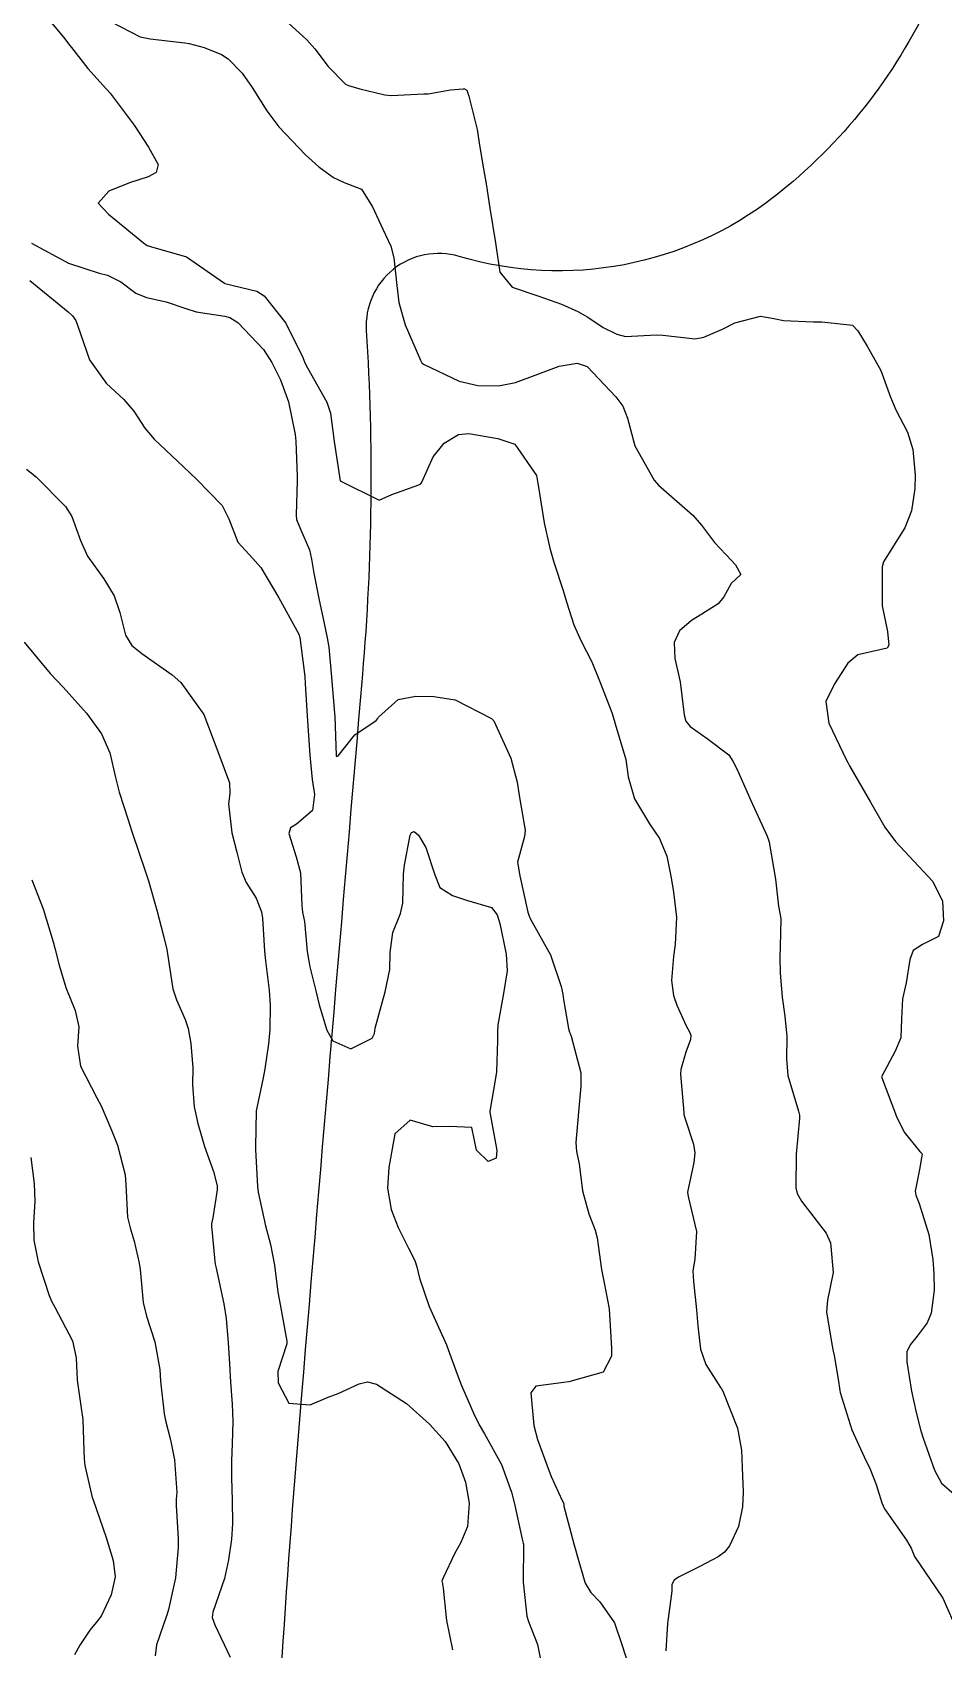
# Model space of a CAD drawing. Header units: metres. Extents: x 318500 to 325275, y 7408834 to 7428799.
# Drawn here: x 319831.2 to 319877.7, y 7411733.5 to 7411815.9 of the extents above; entities that cross this region are included whole.
import ezdxf

# ---------------------------------------------------------------- set-up
doc = ezdxf.new("R2010")
doc.units = ezdxf.units.M
doc.header["$MEASUREMENT"] = 0
for name, color, linetype in [('Curvas de Nivel 1m', 11, 'Continuous'), ('Curvas de Nivel 5m', 15, 'Continuous'), ('Vias Secundárias', 230, 'Continuous')]:
    doc.layers.add(name, color=color, linetype=linetype)

msp = doc.modelspace()

# ---------------------------------------------------------------- linework, layer by layer
at = {"layer": 'Curvas de Nivel 1m', "flags": 128}
for points, elevation in [([(319831.472, 7411817.258), (319832.789, 7411815.662), (319833.121, 7411815.241), (319833.199, 7411815.143), (319834.04, 7411814.078), (319834.821, 7411813.215), (319835.174, 7411812.824), (319836.406, 7411811.191), (319837.133, 7411810.069), (319837.615, 7411809.175), (319837.523, 7411808.769), (319837.114, 7411808.55), (319836.164, 7411808.248), (319835.106, 7411807.813), (319834.56, 7411807.218), (319835.092, 7411806.652), (319836.866, 7411805.183), (319837.068, 7411805.059), (319837.236, 7411805.009), (319839.06, 7411804.478), (319840.997, 7411803.131), (319841.026, 7411803.116), (319842.652, 7411802.721), (319843.034, 7411802.495), (319844.133, 7411801.089), (319844.994, 7411799.336), (319845.095, 7411799.078), (319845.242, 7411798.82), (319846.225, 7411797.061), (319846.405, 7411796.509), (319846.601, 7411795.055), (319846.91, 7411793.05), (319848.896, 7411792.066), (319849.546, 7411792.368), (319850.908, 7411792.856), (319851.009, 7411792.898), (319851.063, 7411792.998), (319851.644, 7411794.275), (319852.215, 7411794.981), (319852.944, 7411795.415), (319853.458, 7411795.476), (319854.943, 7411795.218), (319855.813, 7411794.931), (319856.916, 7411793.326), (319856.986, 7411792.919), (319856.999, 7411792.829), (319857.308, 7411790.914), (319857.591, 7411789.633), (319857.798, 7411788.906), (319858.275, 7411787.462), (319858.449, 7411786.896), (319858.812, 7411785.715), (319859.194, 7411784.884), (319859.741, 7411783.827), (319860.136, 7411782.87), (319860.756, 7411781.247), (319860.876, 7411780.859), (319860.933, 7411780.672), (319861.468, 7411778.853), (319861.588, 7411777.975), (319861.916, 7411776.848), (319862.681, 7411775.571), (319863.185, 7411774.832), (319863.559, 7411773.924), (319863.776, 7411772.823), (319863.905, 7411772.093), (319864.057, 7411770.818), (319863.986, 7411769.433), (319863.902, 7411768.82), (319863.801, 7411767.592), (319863.901, 7411766.82), (319864.068, 7411766.331), (319864.545, 7411765.279), (319864.71, 7411764.976), (319864.778, 7411764.806), (319864.761, 7411764.582), (319864.527, 7411763.935), (319864.27, 7411763.058), (319864.253, 7411762.814), (319864.432, 7411760.86), (319864.428, 7411760.811), (319864.426, 7411760.758), (319864.478, 7411760.588), (319864.919, 7411759.258), (319864.982, 7411758.802), (319864.94, 7411758.315), (319864.619, 7411756.807), (319864.65, 7411756.583), (319865.08, 7411754.8), (319864.982, 7411753.397), (319864.892, 7411752.802), (319864.923, 7411752.25), (319865.077, 7411750.799), (319865.139, 7411749.997), (319865.286, 7411748.796), (319865.543, 7411748.022), (319866.301, 7411746.855), (319866.352, 7411746.779), (319866.412, 7411746.666), (319867.169, 7411744.771), (319867.366, 7411743.657), (319867.41, 7411742.768), (319867.458, 7411741.538), (319867.424, 7411740.768), (319867.217, 7411739.757), (319866.757, 7411738.774), (319866.501, 7411738.461), (319866.182, 7411738.22), (319865.245, 7411737.723), (319864.165, 7411737.174), (319863.941, 7411737.035), (319863.823, 7411736.815), (319863.818, 7411736.476), (319863.604, 7411734.818), (319863.518, 7411733.42)], 732), ([(319835.219, 7411816.449), (319836.701, 7411815.694), (319837.206, 7411815.578), (319838.987, 7411815.379), (319839.203, 7411815.344), (319839.963, 7411815.149), (319840.856, 7411814.794), (319841.194, 7411814.569), (319841.906, 7411813.838), (319842.423, 7411813.111), (319843.162, 7411811.916), (319843.781, 7411811.094), (319845.129, 7411809.665), (319845.818, 7411809.07), (319846.568, 7411808.512), (319847.112, 7411808.271), (319847.987, 7411807.915), (319848.56, 7411807.028), (319849.083, 7411805.878), (319849.492, 7411805.016), (319849.647, 7411804.429), (319849.789, 7411803.013), (319849.898, 7411802.145), (319850.218, 7411801.008), (319850.993, 7411799.215), (319851.063, 7411799.071), (319851.149, 7411798.998), (319852.978, 7411798.141), (319853.93, 7411797.911), (319854.974, 7411797.894), (319855.84, 7411798.068), (319856.984, 7411798.488), (319858.064, 7411798.904), (319858.992, 7411799.048), (319859.491, 7411798.882), (319860.967, 7411797.345), (319861.315, 7411796.856), (319861.552, 7411796.256), (319861.923, 7411794.85), (319862.914, 7411793.084), (319863.136, 7411792.837), (319864.887, 7411791.301), (319865.333, 7411790.803), (319866, 7411789.922), (319866.862, 7411788.993), (319867.056, 7411788.778), (319867.337, 7411788.291), (319866.846, 7411787.819), (319866.477, 7411787.143), (319866.178, 7411786.79), (319865.354, 7411786.27), (319864.817, 7411785.94), (319864.216, 7411785.412), (319863.929, 7411784.823), (319863.974, 7411784.005), (319864.235, 7411782.818), (319864.444, 7411781.125), (319864.529, 7411780.813), (319864.746, 7411780.532), (319865.614, 7411779.919), (319866.725, 7411779.099), (319866.934, 7411778.778), (319867.147, 7411778.344), (319867.854, 7411776.768), (319868.673, 7411774.945), (319868.75, 7411774.759), (319868.787, 7411774.639), (319869.096, 7411772.753), (319869.263, 7411771.387), (319869.368, 7411770.749), (319869.363, 7411769.994), (319869.323, 7411768.749), (319869.347, 7411767.98), (319869.443, 7411766.747), (319869.578, 7411765.772), (319869.688, 7411764.743), (319869.67, 7411763.595), (319869.737, 7411762.742), (319870.278, 7411760.938), (319870.324, 7411760.732), (319870.327, 7411760.581), (319870.163, 7411758.734), (319870.14, 7411757.029), (319870.203, 7411756.733), (319870.424, 7411756.345), (319871.684, 7411754.711), (319871.915, 7411754.227), (319872.038, 7411752.705), (319871.761, 7411751.307), (319871.698, 7411750.71), (319871.97, 7411749.061), (319872.049, 7411748.704), (319872.098, 7411748.483), (319872.306, 7411747.27), (319872.384, 7411746.699), (319872.4, 7411746.597), (319872.996, 7411744.693), (319873.623, 7411743.313), (319873.938, 7411742.683), (319874.232, 7411741.912), (319874.525, 7411740.977), (319874.669, 7411740.673), (319875.781, 7411739.072), (319876.015, 7411738.653), (319876.184, 7411738.241), (319877.274, 7411736.633), (319877.634, 7411736.107), (319878.143, 7411734.953)], 731), ([(319831.157, 7411805.171), (319833.054, 7411804.149), (319834.62, 7411803.643), (319835.045, 7411803.543), (319835.72, 7411803.2), (319836.475, 7411802.629), (319837.032, 7411802.402), (319838.024, 7411802.176), (319839.027, 7411801.836), (319839.553, 7411801.68), (319841.023, 7411801.446), (319841.274, 7411801.377), (319841.677, 7411801.12), (319843, 7411799.753), (319843.421, 7411799.096), (319843.869, 7411798.199), (319844.266, 7411797.087), (319844.601, 7411795.426), (319844.637, 7411795.083), (319844.712, 7411793.283), (319844.711, 7411793.082), (319844.655, 7411791.311), (319844.68, 7411791.082), (319844.875, 7411790.587), (319845.332, 7411789.54), (319845.442, 7411789.071), (319845.564, 7411788.354), (319845.823, 7411787.065), (319846.079, 7411785.792), (319846.24, 7411785.058), (319846.319, 7411784.581), (319846.46, 7411783.055), (319846.612, 7411781.192), (319846.625, 7411781.052), (319846.707, 7411779.063), (319846.72, 7411779.002), (319846.808, 7411779.049), (319847.658, 7411780.114), (319848.747, 7411780.843), (319848.82, 7411780.948), (319848.863, 7411781.019), (319849.864, 7411781.908), (319850.766, 7411782.09), (319851.685, 7411782.067), (319852.764, 7411781.889), (319854.629, 7411780.942), (319854.748, 7411780.824), (319855.604, 7411778.931), (319855.929, 7411777.706), (319856.041, 7411776.927), (319856.343, 7411775.256), (319856.299, 7411774.924), (319855.951, 7411773.627), (319856.059, 7411772.926), (319856.468, 7411771.075), (319856.52, 7411770.921), (319856.617, 7411770.715), (319857.634, 7411768.904), (319858.177, 7411767.285), (319858.253, 7411766.895), (319858.295, 7411766.632), (319858.543, 7411765.154), (319858.603, 7411764.951), (319858.629, 7411764.889), (319858.676, 7411764.75), (319859.175, 7411762.88), (319859.18, 7411762.199), (319859.053, 7411760.881), (319858.922, 7411759.341), (319858.951, 7411758.883), (319859.086, 7411758.245), (319859.263, 7411756.878), (319859.584, 7411755.701), (319859.906, 7411754.867), (319860.004, 7411754.473), (319860.235, 7411752.862), (319860.37, 7411752.185), (319860.617, 7411750.857), (319860.642, 7411750.561), (319860.744, 7411748.856), (319860.733, 7411748.438), (319860.308, 7411747.628), (319858.562, 7411747.145), (319858.302, 7411747.107), (319856.874, 7411746.911), (319856.63, 7411746.58), (319856.777, 7411744.912), (319856.974, 7411744.194), (319857.434, 7411742.902), (319857.655, 7411742.32), (319858.222, 7411741.095), (319858.298, 7411740.966), (319858.302, 7411740.889), (319858.31, 7411740.798), (319858.817, 7411738.881), (319859.072, 7411737.981), (319859.403, 7411736.871), (319859.685, 7411736.397), (319860.151, 7411735.917), (319860.891, 7411734.852), (319861.277, 7411733.695), (319861.554, 7411732.846)], 733), ([(319831.072, 7411803.26), (319833.024, 7411801.664), (319833.25, 7411801.464), (319833.419, 7411801.234), (319833.64, 7411800.602), (319834.121, 7411799.223), (319834.972, 7411798.041), (319835.878, 7411797.196), (319836.382, 7411796.617), (319836.946, 7411795.744), (319837.41, 7411795.175), (319838.919, 7411793.773), (319839.571, 7411793.15), (319840.89, 7411791.808), (319841.227, 7411791.125), (319841.68, 7411789.93), (319842.449, 7411789.106), (319842.853, 7411788.648), (319843.776, 7411787.091), (319844.803, 7411785.248), (319844.85, 7411785.079), (319845.068, 7411783.361), (319845.094, 7411783.075), (319845.123, 7411782.726), (319845.223, 7411781.073), (319845.251, 7411780.564), (319845.352, 7411779.071), (319845.482, 7411777.843), (319845.59, 7411777.067), (319845.496, 7411776.26), (319844.677, 7411775.554), (319844.376, 7411775.381), (319844.278, 7411775.084), (319844.652, 7411773.892), (319844.88, 7411773.076), (319844.954, 7411771.406), (319844.99, 7411771.074), (319845.082, 7411770.604), (319845.215, 7411769.071), (319845.36, 7411768.287), (319845.658, 7411767.064), (319845.837, 7411766.345), (319846.217, 7411765.055), (319846.532, 7411764.509), (319847.445, 7411764.117), (319848.534, 7411764.647), (319848.66, 7411764.897), (319848.668, 7411765.019), (319848.687, 7411765.164), (319849.203, 7411767.014), (319849.429, 7411768.16), (319849.449, 7411769.011), (319849.586, 7411770.03), (319849.979, 7411771.006), (319850.101, 7411771.53), (319850.134, 7411773.005), (319850.177, 7411773.475), (319850.479, 7411775.002), (319850.537, 7411775.136), (319850.673, 7411775.188), (319850.906, 7411774.996), (319851.276, 7411774.375), (319851.725, 7411772.984), (319851.988, 7411772.335), (319852.63, 7411771.925), (319853.352, 7411771.683), (319854.624, 7411771.304), (319854.907, 7411770.937), (319855.052, 7411770.497), (319855.365, 7411768.932), (319855.418, 7411768.091), (319855.231, 7411766.933), (319854.943, 7411765.335), (319854.925, 7411764.936), (319854.932, 7411764.538), (319854.87, 7411762.936), (319854.831, 7411762.611), (319854.528, 7411760.94), (319854.532, 7411760.887), (319854.894, 7411758.936), (319854.854, 7411758.536), (319854.451, 7411758.365), (319853.849, 7411758.949), (319853.618, 7411760.099), (319852.472, 7411760.156), (319851.63, 7411760.141), (319850.475, 7411760.482), (319849.697, 7411759.778), (319849.551, 7411759.009), (319849.389, 7411758.068), (319849.314, 7411757.011), (319849.508, 7411755.915), (319849.854, 7411755.005), (319850.389, 7411753.946), (319850.706, 7411753.318), (319850.812, 7411752.994), (319850.941, 7411752.422), (319851.444, 7411750.984), (319852.321, 7411749.02), (319852.342, 7411748.97), (319852.869, 7411747.525), (319853.088, 7411746.958), (319853.721, 7411745.506), (319853.998, 7411744.944), (319854.263, 7411744.482), (319855.127, 7411742.931), (319855.645, 7411741.507), (319855.786, 7411740.924), (319856.193, 7411739.124), (319856.238, 7411738.919), (319856.246, 7411738.862), (319856.231, 7411736.919), (319856.419, 7411735.192), (319856.508, 7411734.914), (319856.969, 7411733.754), (319857.13, 7411732.905)], 734), ([(319830.796, 7411784.844), (319832.115, 7411783.247), (319832.77, 7411782.548), (319833.969, 7411781.222), (319834.734, 7411780.159), (319835.156, 7411779.203), (319835.451, 7411777.942), (319835.638, 7411777.196), (319836.087, 7411775.781), (319836.28, 7411775.186), (319836.654, 7411774.085), (319836.966, 7411773.177), (319837.131, 7411772.679), (319837.553, 7411771.171), (319837.892, 7411769.876), (319838.057, 7411769.165), (319838.331, 7411767.395), (319838.372, 7411767.162), (319838.554, 7411766.602), (319838.999, 7411765.608), (319839.156, 7411765.151), (319839.29, 7411764.387), (319839.392, 7411763.147), (319839.377, 7411762.266), (319839.462, 7411761.145), (319839.639, 7411760.31), (319839.992, 7411759.137), (319840.441, 7411757.859), (319840.627, 7411757.127), (319840.637, 7411756.917), (319840.405, 7411755.49), (319840.34, 7411755.191), (319840.334, 7411755.131), (319840.337, 7411755.068), (319840.394, 7411754.548), (319840.517, 7411753.264), (319840.534, 7411753.128), (319840.573, 7411752.931), (319840.976, 7411751.121), (319841.088, 7411750.37), (319841.198, 7411749.117), (319841.262, 7411748.068), (319841.314, 7411747.115), (319841.402, 7411745.994), (319841.424, 7411745.113), (319841.392, 7411743.974), (319841.369, 7411743.113), (319841.366, 7411742.248), (319841.391, 7411741.112), (319841.412, 7411739.902), (319841.355, 7411739.113), (319841.217, 7411738.072), (319840.997, 7411737.117), (319840.41, 7411735.393), (319840.377, 7411735.126), (319840.513, 7411734.746), (319841.294, 7411733.112)], 736), ([(319831.174, 7411772.715), (319831.757, 7411771.249), (319832.275, 7411769.563), (319832.355, 7411769.242), (319832.577, 7411768.368), (319832.916, 7411767.235), (319833.387, 7411766.066), (319833.584, 7411765.224), (319833.507, 7411764.243), (319833.654, 7411763.223), (319834.486, 7411761.617), (319834.715, 7411761.206), (319835.237, 7411759.968), (319835.548, 7411759.194), (319835.932, 7411757.694), (319835.978, 7411757.187), (319836.061, 7411755.53), (319836.141, 7411755.184), (319836.2, 7411754.985), (319836.391, 7411754.308), (319836.652, 7411753.177), (319836.697, 7411752.855), (319836.851, 7411751.175), (319837.032, 7411750.481), (319837.454, 7411749.169), (319837.706, 7411747.766), (319837.748, 7411747.166), (319837.925, 7411745.514), (319837.999, 7411745.163), (319838.255, 7411744.176), (319838.458, 7411743.157), (319838.568, 7411741.499), (319838.547, 7411741.155), (319838.543, 7411740.827), (319838.634, 7411739.153), (319838.637, 7411738.7), (319838.499, 7411737.155), (319838.144, 7411735.539), (319838.057, 7411735.244), (319838.032, 7411735.161), (319837.543, 7411733.741), (319837.467, 7411733.166)], 737), ([(319831.136, 7411758.567), (319831.295, 7411757.251), (319831.341, 7411756.326), (319831.265, 7411755.251), (319831.278, 7411754.364), (319831.503, 7411753.249), (319832.064, 7411751.534), (319832.185, 7411751.242), (319832.345, 7411750.939), (319833.256, 7411749.226), (319833.444, 7411748.355), (319833.488, 7411747.222), (319833.703, 7411745.794), (319833.78, 7411745.217), (319833.824, 7411743.639), (319833.843, 7411743.216), (319833.886, 7411742.865), (319834.222, 7411741.389), (319834.261, 7411741.25), (319834.273, 7411741.209), (319834.309, 7411741.119), (319834.97, 7411739.198), (319835.328, 7411738.038), (319835.425, 7411737.191), (319835.231, 7411736.274), (319834.72, 7411735.201), (319834.465, 7411734.875), (319834.129, 7411734.473), (319833.62, 7411733.715), (319833.349, 7411733.221)], 738)]:
    msp.add_lwpolyline(points, dxfattribs=dict(at, elevation=elevation))
at = {"layer": 'Curvas de Nivel 5m', "flags": 128}
for points, elevation in [([(319843.484, 7411817.097), (319845.207, 7411815.533), (319845.603, 7411815.074), (319846.294, 7411814.167), (319847.182, 7411813.281), (319847.334, 7411813.201), (319847.906, 7411813.039), (319849.176, 7411812.726), (319849.496, 7411812.696), (319851.177, 7411812.784), (319851.384, 7411812.79), (319852.522, 7411812.98), (319853.181, 7411813.038), (319853.242, 7411813.031), (319853.358, 7411812.967), (319853.472, 7411812.669), (319853.888, 7411810.959), (319854.027, 7411810.066), (319854.214, 7411808.954), (319854.355, 7411808.194), (319854.535, 7411806.948), (319854.823, 7411805.194), (319854.86, 7411804.943), (319855.051, 7411803.696), (319855.674, 7411802.934), (319857.036, 7411802.471), (319858.185, 7411802.056), (319859.028, 7411801.694), (319859.54, 7411801.398), (319860.313, 7411800.871), (319861.015, 7411800.527), (319861.46, 7411800.409), (319863.015, 7411800.498), (319863.36, 7411800.489), (319865.012, 7411800.29), (319865.442, 7411800.375), (319866.4, 7411800.789), (319867.023, 7411801.11), (319868.336, 7411801.458), (319869.026, 7411801.331), (319869.505, 7411801.233), (319871.024, 7411801.154), (319871.461, 7411801.16), (319873.023, 7411800.985), (319873.308, 7411800.697), (319873.773, 7411799.928), (319874.468, 7411798.685), (319874.97, 7411797.319), (319875.234, 7411796.676), (319875.829, 7411795.547), (319876.113, 7411794.662), (319876.233, 7411793.348), (319876.211, 7411792.66), (319876.033, 7411791.523), (319875.694, 7411790.668), (319874.867, 7411789.337), (319874.611, 7411788.934), (319874.54, 7411788.683), (319874.538, 7411786.979), (319874.548, 7411786.683), (319874.811, 7411785.382), (319874.88, 7411784.679), (319874.798, 7411784.526), (319873.307, 7411784.183), (319872.791, 7411783.773), (319872.106, 7411782.71), (319871.678, 7411781.804), (319871.819, 7411780.714), (319872.722, 7411778.819), (319872.789, 7411778.699), (319872.885, 7411778.532), (319873.956, 7411776.687), (319874.681, 7411775.412), (319875.215, 7411774.672), (319876.647, 7411773.145), (319877.124, 7411772.643), (319877.625, 7411771.63), (319877.679, 7411770.634), (319877.41, 7411769.836), (319876.602, 7411769.434), (319876.128, 7411769.126), (319875.959, 7411768.659), (319875.766, 7411767.468), (319875.588, 7411766.665), (319875.526, 7411765.642), (319875.492, 7411764.666), (319875.211, 7411763.988), (319874.51, 7411762.68), (319875.266, 7411760.668), (319875.664, 7411759.854), (319876.462, 7411758.883), (319876.575, 7411758.762), (319876.574, 7411758.648), (319876.55, 7411758.557), (319876.45, 7411757.966), (319876.234, 7411756.852), (319876.256, 7411756.653), (319876.424, 7411756.22), (319876.926, 7411754.642), (319877.123, 7411753.374), (319877.184, 7411752.638), (319877.198, 7411751.807), (319877.035, 7411750.64), (319876.836, 7411750.149), (319876.332, 7411749.459), (319875.966, 7411749.015), (319875.806, 7411748.658), (319875.807, 7411748.149), (319876.043, 7411746.654), (319876.284, 7411745.568), (319876.521, 7411744.646), (319876.636, 7411744.273), (319877.209, 7411742.635), (319877.573, 7411741.969), (319878.228, 7411741.393)], 730), ([(319830.916, 7411793.659), (319831.4, 7411793.255), (319832.888, 7411791.757), (319833.214, 7411791.235), (319833.66, 7411790.02), (319834.018, 7411789.223), (319834.843, 7411788.055), (319835.374, 7411787.202), (319835.667, 7411786.347), (319835.959, 7411785.193), (319836.273, 7411784.666), (319836.791, 7411784.254), (319838.339, 7411783.164), (319838.774, 7411782.774), (319839.943, 7411781.142), (319840.72, 7411779.13), (319841.253, 7411777.67), (319841.276, 7411777.121), (319841.214, 7411776.6), (319841.387, 7411775.119), (319841.636, 7411774.134), (319841.886, 7411773.111), (319842.11, 7411772.583), (319842.627, 7411771.791), (319842.889, 7411771.097), (319842.937, 7411770.775), (319843.041, 7411769.095), (319843.09, 7411768.587), (319843.284, 7411767.093), (319843.333, 7411766.312), (319843.312, 7411765.092), (319843.251, 7411764.371), (319843.055, 7411763.095), (319842.971, 7411762.627), (319842.647, 7411761.098), (319842.626, 7411760.951), (319842.581, 7411759.099), (319842.58, 7411758.977), (319842.684, 7411757.097), (319842.722, 7411756.8), (319843.103, 7411755.093), (319843.35, 7411754.131), (319843.551, 7411753.088), (319843.731, 7411751.715), (319843.845, 7411751.085), (319844.19, 7411749.213), (319844.179, 7411749.081), (319843.73, 7411747.661), (319843.748, 7411747.086), (319844.284, 7411746.044), (319845.376, 7411745.971), (319846.289, 7411746.349), (319846.794, 7411746.541), (319847.865, 7411747.027), (319848.301, 7411747.143), (319848.76, 7411747.015), (319850.286, 7411746.034), (319851.459, 7411744.982), (319852.257, 7411744.096), (319852.955, 7411742.959), (319853.296, 7411742.019), (319853.481, 7411740.951), (319853.397, 7411739.757), (319853.053, 7411738.957), (319852.744, 7411738.399), (319852.163, 7411737.152), (319852.098, 7411737.034), (319852.095, 7411736.971), (319852.111, 7411736.922), (319852.156, 7411736.613), (319852.305, 7411735.131), (319852.327, 7411734.967), (319852.631, 7411733.476)], 735)]:
    msp.add_lwpolyline(points, dxfattribs=dict(at, elevation=elevation))
at = {"layer": 'Vias Secundárias'}
msp.add_lwpolyline([(319877.03, 7411817.618, -0.119408), (319869.052, 7411807.55, -0.242192), (319852.965, 7411804.494, 0.520913), (319848.237, 7411800.724, -0.036994), (319848.039, 7411783.199, 0.000343), (319844.929, 7411746.487, 0.009333), (319843.179, 7411719.671, 0.010079), (319842.501, 7411693.953, -0.006346), (319841.89, 7411661.625, 0.02954), (319842.619, 7411635.132, -0.058387), (319842.133, 7411619.004, 0.020653), (319839.094, 7411590.289, 0.022539), (319838.609, 7411564.823, 0.10643)], format="xyb", dxfattribs=at)

doc.saveas('drawing.dxf')
